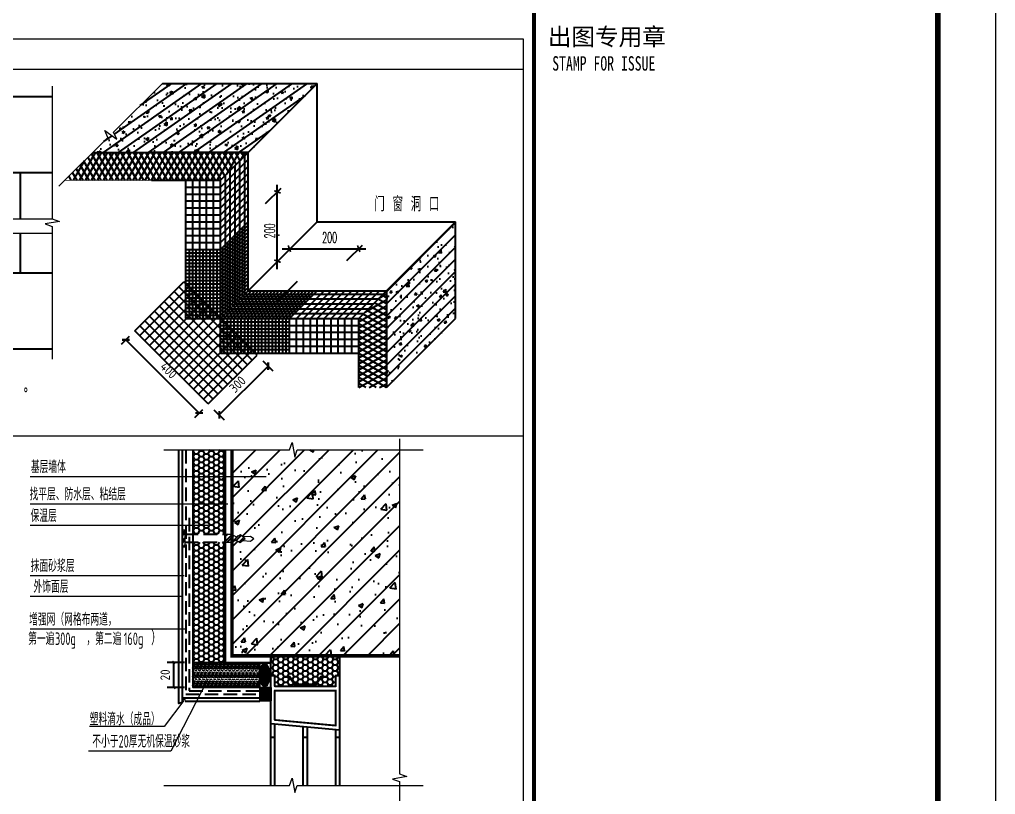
# Model space of a CAD drawing. Extents: x 1188826 to 1909461, y 608442 to 1651179.
# Drawn here: x 1711154 to 1728057, y 1285272 to 1298702 of the extents above; entities that cross this region are included whole.
import ezdxf

# ---------------------------------------------------------------- set-up
doc = ezdxf.new("R2010")
doc.units = 0
doc.header["$LTSCALE"] = 1000
doc.header["$MEASUREMENT"] = 0
doc.linetypes.add('DASH', pattern=[0.35, 0.25, -0.1])
for name, color, linetype in [('Defpoint', 7, 'Continuous'), ('DIM_LEAD', 3, 'Continuous'), ('PUB_DIM', 3, 'Continuous'), ('PUB_TEXT', 4, 'Continuous'), ('图框', 140, 'Continuous'), ('图签文字', 147, 'Continuous')]:
    doc.layers.add(name, color=color, linetype=linetype)
doc.layers.add('WALL', color=9, linetype='Continuous', lineweight=40)
doc.layers.add('框面积', color=6, linetype='Continuous', lineweight=18)
doc.styles.add('DIM_FONT', font='SIMPLEX.shx', dxfattribs={"width": 0.56})
doc.styles.get("Standard").update_dxf_attribs({"font": 'gbenor.shx', "bigfont": 'gbcbig.shx'})
doc.styles.add('STANDARD_T3', font='gbenor.shx', dxfattribs={"bigfont": 'gbcbig.shx'})
doc.styles.add('建筑图签-1', font='simhei.ttf', dxfattribs={"width": 0.7})
doc.dimstyles.new('STANDARD&&50', dxfattribs={"dimtxt": 175, "dimasz": 50, "dimexe": 125, "dimexo": 150, "dimgap": 75, "dimtad": 1, "dimdec": 0, "dimzin": 0, "dimdsep": 46, "dimtxsty": 'STANDARD_T3', "dimblk": 'ARCHTICK', "dimcen": 0.09, "dimadec": 0, "dimazin": 0, "dimtfac": 1, "dimtdec": 0, "dimtix": 1, "dimtmove": 2, "dimatfit": 3, "dimfxl": 0, "dimtolj": 1, "dimtzin": 0, "dimarcsym": 0})
pattern_1 = [(45, (-93022.52, 27731.83), (-67.88225, 67.88225), []), (45, (-92977.26, 27731.83), (-67.88225, 67.88225), [])]

# ---------------------------------------------------------------- blocks, each defined once
blk = doc.blocks.new('21415451')
at = {"layer": '图框', "const_width": 70}
blk.add_lwpolyline([(0, 0), (0, 57400)], dxfattribs=at)
at = {"layer": '图框', "style": '建筑图签-1', "width": 0.7}
blk.add_text('STAMP FOR ISSUE', height=250, dxfattribs=at).set_placement((313, 30081))
at = {"layer": '图签文字', "color": 7, "style": '建筑图签-1'}
blk.add_text('出图专用章', height=300, dxfattribs=at).set_placement((236, 30518))
blk = doc.blocks.new('_ArchTick')
at = {"color": 0, "linetype": 'ByBlock', "const_width": 0.4}
blk.add_lwpolyline([(-0.5, -0.5), (0.5, 0.5)], dxfattribs=at)
blk = doc.blocks.new('*D98')
at = {"layer": 'Defpoints', "color": 0, "transparency": 16777216}
for p in [(1151246, 1327918), (1151593, 1327918), (1151593, 1327451)]:
    blk.add_point(p, dxfattribs=at)
at = {"layer": 'PUB_DIM', "color": 0, "lineweight": -2, "transparency": 16777216}
for p, q in [((1151443, 1327918), (1151121, 1327918)), ((1151246, 1327451), (1151246, 1327918)), ((1151443, 1327451), (1151121, 1327451))]:
    blk.add_line(p, q, dxfattribs=at)
at = {"layer": 'PUB_DIM', "color": 0, "lineweight": -2, "transparency": 16777216, "xscale": 50, "yscale": 50, "zscale": 50}
for p, rotation in [((1151246, 1327918), 90), ((1151246, 1327451), 270)]:
    blk.add_blockref('_ArchTick', p, dxfattribs=dict(at, rotation=rotation))
at = {"layer": 'PUB_DIM', "color": 0, "transparency": 16777216, "insert": (1151084, 1327685), "char_height": 175, "attachment_point": 5, "rotation": 90, "style": 'STANDARD_T3'}
blk.add_mtext('\\A1;20', dxfattribs=at)
blk = doc.blocks.new('*D95')
at = {"layer": 'Defpoints', "color": 0, "transparency": 16777216}
for p in [(1150524, 1334061), (1151882, 1332704), (1151714, 1332535)]:
    blk.add_point(p, dxfattribs=at)
at = {"layer": 'PUB_DIM', "color": 0, "lineweight": -2, "transparency": 16777216}
for p, q in [((1150418, 1333955), (1150268, 1333805)), ((1150356, 1333893), (1151714, 1332535)), ((1151776, 1332598), (1151625, 1332447))]:
    blk.add_line(p, q, dxfattribs=at)
at = {"layer": 'PUB_DIM', "color": 0, "lineweight": -2, "transparency": 16777216, "xscale": 100, "yscale": 100, "zscale": 100}
for p, rotation in [((1150356, 1333893), 135.000000000005), ((1151714, 1332535), 315.0000000000049)]:
    blk.add_blockref('_ArchTick', p, dxfattribs=dict(at, rotation=rotation))
at = {"layer": 'PUB_DIM', "color": 0, "transparency": 16777216, "insert": (1151150, 1333329), "char_height": 175, "attachment_point": 5, "rotation": 315, "style": 'STANDARD_T3'}
blk.add_mtext('\\A1;400', dxfattribs=at)
blk = doc.blocks.new('*D96')
at = {"layer": 'Defpoints', "color": 0, "transparency": 16777216}
for p in [(1152787, 1333609), (1152991, 1333405), (1151882, 1332704)]:
    blk.add_point(p, dxfattribs=at)
at = {"layer": 'PUB_DIM', "color": 0, "lineweight": -2, "transparency": 16777216}
for p, q in [((1152086, 1332500), (1152991, 1333405)), ((1152893, 1333503), (1153079, 1333317)), ((1151988, 1332598), (1152174, 1332412))]:
    blk.add_line(p, q, dxfattribs=at)
at = {"layer": 'PUB_DIM', "color": 0, "lineweight": -2, "transparency": 16777216, "xscale": 100, "yscale": 100, "zscale": 100}
for p, rotation in [((1152991, 1333405), 45.00000000002211), ((1152086, 1332500), 225.0000000000221)]:
    blk.add_blockref('_ArchTick', p, dxfattribs=dict(at, rotation=rotation))
at = {"layer": 'PUB_DIM', "color": 0, "transparency": 16777216, "insert": (1152423, 1333067), "char_height": 175, "attachment_point": 5, "rotation": 45, "style": 'STANDARD_T3'}
blk.add_mtext('\\A1;300', dxfattribs=at)
blk = doc.blocks.new('21412412431')
h = blk.add_hatch()
h.set_pattern_fill('钢筋混凝土', color=256, scale=64, angle=350, style=0)
h.set_pattern_definition([(35, (-592757.76, -315045.97), (-91.77223, 131.064327), []), (40, (-592757.76, -315045.97), (445.09862, -119.26382), [48, -528]), (345, (-592757.76, -315045.97), (-3.85702, 489.50948), [38.4, -422.4]), (90.4514, (-592720.67, -315055.9), (441.24188, 370.24532), [40.79372, -448.73095]), (36.1842, (-592735.54, -314919.9), (654.2625, -222.9305), [72, -792]), (86.6356, (-592681, -314938.5), (697.3548, 510.09047), [61.1906, -673.0963]), (341.1842, (-592735.54, -314919.9), (697.3544, 510.091), [57.6, -633.6]), (11, (-592678.06, -314962.55), (331.47178, -320.09858), [48, -528]), (316, (-592678.06, -314962.55), (233.94548, 430.00456), [38.4, -422.4]), (61.4514, (-592650.44, -314989.2), (565.41734, 109.90554), [40.79372, -448.73095]), (27.5, (-592757.76, -315045.97), (44.66018, 208.463943), [0, -417.28, 0, -428.8, 0, -424]), (357.5, (-592757.76, -315045.97), (209.63955, 219.352426), [0, -244.48, 0, -407.68, 0, -161.6]), (317.5, (-592898.31, -315021.19), (333.94935, -73.542084), [0, -160, 0, -499.2, 0, -662.4]), (307.5, (-592961.34, -315010.08), (378.69396, -1.71843), [0, -208, 0, -331.52, 0, -470.4])])
h.paths.add_polyline_path([(26736.5, 19590.1), (25828.6, 18689.9), (25889.4, 18560.9), (25666.5, 18718.4), (25726.4, 18588.5), (25447.1, 18311.6), (28322.8, 18311.6), (29601.4, 19590.1)])
h = blk.add_hatch()
h.set_pattern_fill('钢筋混凝土', color=256, scale=64, style=0)
h.set_pattern_definition([(45, (-592757.76, -315045.97), (-113.137085, 113.137085), []), (50, (-592757.76, -315045.97), (459.04652, -40.16137), [48, -528]), (355, (-592757.76, -315045.97), (-88.80085, 481.40297), [38.4, -422.4]), (100.4514, (-592719.5, -315049.3), (370.246, 441.2413), [40.79372, -448.73095]), (46.1842, (-592757.76, -314918), (683.03427, -105.93217), [72, -792]), (96.6356, (-592700.84, -314926.8), (598.18413, 623.43544), [61.1906, -673.0963]), (351.1842, (-592757.76, -314918), (598.18364, 623.4359), [57.6, -633.6]), (21, (-592693.76, -314949.97), (382.02051, -257.6761), [48, -528]), (326, (-592693.76, -314949.97), (155.7218, 464.09603), [38.4, -422.4]), (71.4514, (-592661.93, -314971.45), (537.74248, 206.41952), [40.79372, -448.73095]), (37.5, (-592757.76, -315045.97), (7.782307, 213.052066), [0, -417.28, 0, -428.8, 0, -424]), (7.5, (-592757.76, -315045.97), (168.364504, 252.423496), [0, -244.48, 0, -407.68, 0, -161.6]), (327.5, (-592900.48, -315045.97), (341.64636, -14.435118), [0, -160, 0, -499.2, 0, -662.4]), (317.5, (-592964.48, -315045.97), (373.23915, 64.06719), [0, -208, 0, -331.52, 0, -470.4])])
h.paths.add_polyline_path([(32161.4, 15238.1), (32161.4, 17030.1), (30881.4, 15750.1), (30881.4, 13958.1)])
h = blk.add_hatch()
h.set_pattern_fill('钢筋混凝土', color=256, scale=128, style=0)
h.set_pattern_definition([(45, (-30714.38, -11916.04), (-226.2742, 226.2742), []), (50, (-30714.4, -11916), (918.093, -80.323), [96, -1056]), (355, (-30714.4, -11916), (-177.602, 962.806), [76.8, -844.8]), (100.4514, (-30637.9, -11922.7), (740.492, 882.483), [81.587, -897.462]), (46.1842, (-30714.4, -11660), (1366.069, -211.864), [144, -1584]), (96.6356, (-30600.5, -11677.7), (1196.368, 1246.87), [122.38, -1346.193]), (351.1842, (-30714.4, -11660), (1196.367, 1246.872), [115.2, -1267.2]), (21, (-30586.4, -11724), (764.041, -515.352), [96, -1056]), (326, (-30586.4, -11724), (311.444, 928.192), [76.8, -844.8]), (71.4514, (-30522.7, -11767), (1075.485, 412.839), [81.587, -897.462]), (37.5, (-30714.38, -11916.04), (15.5646, 426.1041), [0, -834.56, 0, -857.6, 0, -848]), (7.5, (-30714.38, -11916.04), (336.729, 504.847), [0, -488.96, 0, -815.36, 0, -323.2]), (327.5, (-30999.8, -11916.04), (683.2927, -28.8702), [0, -320, 0, -998.4, 0, -1324.8]), (317.5, (-31127.8, -11916.04), (746.4783, 128.1344), [0, -416, 0, -663.04, 0, -940.8])])
h.paths.add_polyline_path([(31125.9, 835), (31125.9, 3853.3), (28022.4, 3853.3), (28022.4, 1742.4), (28100.1, 1709.1), (28174.8, 1752.7), (28222, 1716.6), (28367.8, 1727.8), (28429.6, 1681.2), (28367.8, 1634.6), (28225.9, 1644.9), (28180.3, 1605.8), (28103.8, 1646.1), (28022.4, 1607.1), (28022.4, 835), (29054.8, 835), (29103.7, 969.4), (29151.1, 700.6), (29198.8, 835)])
h.paths.add_polyline_path([(31125.9, 12804.5), (29230.7, 12804.5), (29183, 12670.1), (29135.6, 12938.9), (29086.7, 12804.5), (28022.4, 12804.5), (28022.4, 11235.5), (28103.8, 11196.5), (28180.3, 11236.8), (28225.9, 11197.7), (28367.8, 11208), (28429.6, 11161.4), (28367.8, 11114.8), (28222, 11125.9), (28174.8, 11089.9), (28100.1, 11133.4), (28022.4, 11100.2), (28022.4, 8989.2), (31125.9, 8989.2)])
h = blk.add_hatch()
h.set_pattern_fill('HONEY', color=256, scale=38.4, style=0)
h.set_pattern_definition([(0, (-30714.377, -11916.037), (91.44, 52.792896), [60.96, -121.92]), (120, (-30714.377, -11916.037), (-91.43999, 52.792915), [60.96, -121.92]), (60, (-30714.377, -11916.037), (1e-05, 105.58581), [-121.92, 60.96])])
h.paths.add_polyline_path([(28535, 8861.2), (28535, 8406.3), (28535, 8406.3), (28535.2, 8560.4), (28535.1, 8861.2)])
h.paths.add_polyline_path([(27894.4, 11096.2), (27294.6, 11096.2), (27294.6, 8861.2), (27894.4, 8861.2)])
h.paths.add_polyline_path([(27294.6, 11243.4), (27894.4, 11243.4), (27894.4, 12804.5), (27294.6, 12804.5)])
h = blk.add_hatch()
h.set_pattern_fill('ANSI32', color=256, scale=256, style=0)
h.set_pattern_definition(pattern_1)
h.paths.add_polyline_path([(27147.2, 11000.6), (27147.2, 11319.5), (27110.9, 11319.5), (27110.9, 11000.6)])
h = blk.add_hatch()
h.set_pattern_fill('ANSI32', color=256, scale=256, style=0)
h.set_pattern_definition(pattern_1)
h.paths.add_polyline_path([(28100.1, 11133.4), (28174.8, 11089.9), (28268.3, 11161.4), (28180.3, 11236.8), (28103.8, 11196.5), (28005.9, 11243.4), (27904.8, 11243.4), (27904.8, 11096.2), (28012.9, 11096.2)])
h = blk.add_hatch()
h.set_pattern_fill('隔热材料03', color=256, scale=320)
h.set_pattern_definition([(66.422, (-98596.96, -1092.846), (0.22253, 160.51103), [27.52, -14.5744, 72.64, -14.5744, 27.52, -17.472]), (113.58, (-98638.87, -1092.846), (-69.83137, 0.001547), [27.52, -14.5744, 72.7136, -14.5744, 27.52, -17.472]), (0, (-98638.87, -1092.85), (0, 160), [41.8976, -27.9312]), (0, (-98603.95, -948.85), (0, 160), [41.8976, -27.9312]), (90, (-98649.92, -1067.524), (-69.8304, 4e-15), [13.3568, -146.6432]), (90, (-98615.004, -987.524), (-69.8304, 4e-15), [13.3568, -146.6432]), (90, (-98585.92, -1067.524), (-69.8304, 4e-15), [13.3568, -146.6432]), (90, (-98551.004, -987.524), (-69.8304, 4e-15), [13.3568, -146.6432])])
h.paths.add_polyline_path([(27894.4, 8861.2), (27294.6, 8861.2), (27294.6, 8406.3), (28535, 8406.3), (28535, 8861.2)])
h = blk.add_hatch()
h.set_pattern_fill('HONEY', color=256, scale=38.4, style=0)
h.set_pattern_definition([(0, (-98649.92, -1100.846), (91.44, 52.792896), [60.96, -121.92]), (120, (-98649.92, -1100.846), (-91.43999, 52.792915), [60.96, -121.92]), (60, (-98649.92, -1100.846), (1e-05, 105.58581), [-121.92, 60.96])])
h.paths.add_polyline_path([(28739.6, 8989.2), (28739.6, 8861.2), (28739.5, 8623.6), (28816.4, 8623.6), (28816.4, 8425.1), (29942.8, 8425.1), (29942.8, 8623.6), (30019.6, 8623.6), (30019.6, 8989.2)])
h = blk.add_hatch()
h.set_pattern_fill('ANSI31', color=256, scale=10.24, angle=90, style=0)
h.set_pattern_definition([(135, (-98646.456, 1840.337), (-11.4947278, -11.4947278), [])])
edge = h.paths.add_edge_path()
edge.add_ellipse((28629, 8632.8), major_axis=(0, -210.1), ratio=0.4375354, start_angle=0, end_angle=360, ccw=False)
h = blk.add_hatch()
h.set_pattern_fill('ANSI31', color=256, scale=10.24, angle=405, style=0)
h.set_pattern_definition([(90, (-98650.063, 1840.337), (-16.256, 6e-15), [])])
h.paths.add_polyline_path([(28739.4, 8153.6), (28534.7, 8150.3), (28534.6, 8150.3), (28533.4, 8403.7), (28735.8, 8403.7)])
for p, q in [((26736.5, 19590.1), (29601.4, 19590.1)), ((27809.4, 17798.1), (29601.4, 19590.1)), ((29601.4, 17030.1), (29601.4, 19590.1)), ((18299.9, 19349.5), (24695.2, 19349.5)), ((25199.1, 17800.7), (25493.3, 18310.1)), ((25308.5, 17798.1), (25604.1, 18310.1)), ((25419.4, 17798.1), (25715, 18310.1)), ((25422.1, 18286.8), (25704.2, 17798.1)), ((25447.1, 18311.6), (28321.4, 18311.6)), ((25519.5, 18310.1), (25815.1, 17798.1)), ((25530.2, 17798.1), (25825.8, 18310.1)), ((25630.3, 18310.1), (25925.9, 17798.1)), ((25641.1, 17798.1), (25936.7, 18310.1)), ((25741.2, 18310.1), (26036.8, 17798.1)), ((25751.9, 17798.1), (26047.5, 18310.1)), ((25852, 18310.1), (26147.6, 17798.1)), ((25864.3, 17800.7), (26158.4, 18310.1)), ((25962.9, 18310.1), (26258.5, 17798.1)), ((25973.6, 17798.1), (26269.2, 18310.1)), ((26084.5, 17798.1), (26380.1, 18310.1)), ((26086, 18310.1), (26381.6, 17798.1)), ((26195.3, 17798.1), (26490.9, 18310.1)), ((26196.8, 18310.1), (26492.4, 17798.1)), ((26306.2, 17798.1), (26601.8, 18310.1)), ((26307.7, 18310.1), (26603.3, 17798.1)), ((26417, 17798.1), (26712.6, 18310.1)), ((26418.5, 18310.1), (26714.1, 17798.1)), ((28321.4, 18310.1), (26529.4, 18310.1)), ((26529.4, 18310.1), (26825, 17798.1)), ((26529.4, 17800.7), (26823.5, 18310.1)), ((26638.7, 17798.1), (26934.3, 18310.1)), ((26640.2, 18310.1), (26935.8, 17798.1)), ((26749.6, 17798.1), (27045.2, 18310.1)), ((26751.1, 18310.1), (27046.7, 17798.1)), ((26860.4, 17798.1), (27156, 18310.1)), ((26861.9, 18310.1), (27157.5, 17798.1)), ((26971.3, 17798.1), (27266.9, 18310.1)), ((26972.8, 18310.1), (27268.4, 17798.1)), ((27082.1, 17798.1), (27377.7, 18310.1)), ((27083.6, 18310.1), (27379.2, 17798.1)), ((27193, 17798.1), (27488.6, 18310.1)), ((27194.5, 18310.1), (27490.1, 17798.1)), ((27303.8, 17798.1), (27599.4, 18310.1)), ((27305.3, 18310.1), (27600.9, 17798.1)), ((27414.7, 17798.1), (27710.3, 18310.1)), ((27416.2, 18310.1), (27711.8, 17798.1)), ((27525.5, 17798.1), (27821.2, 18310.1)), ((27527, 18310.1), (27817.8, 17806.5)), ((27636.4, 17798.1), (27932, 18310.1)), ((27637.9, 18310.1), (27888.1, 17876.8)), ((27747.2, 17798.1), (28042.9, 18310.1)), ((27748.7, 18310.1), (27958.3, 17947.1)), ((27809.4, 17798.1), (28321.4, 18310.1)), ((27859.6, 18310.1), (28028.6, 18017.3)), ((27924.7, 17913.4), (28153.7, 18310.1)), ((27970.4, 18310.1), (28098.9, 18087.6)), ((28081.3, 18310.1), (28169.2, 18157.9)), ((28081.3, 18310.1), (28169.2, 18157.9)), ((28187, 18175.7), (28264.6, 18310.1)), ((28192.1, 18310.1), (28239.4, 18228.2)), ((28260.6, 15689.3), (28260.6, 18249.3)), ((28321.4, 15750.1), (28321.4, 18310.1)), ((25086.8, 17798.1), (25297.8, 18163.5)), ((25210.6, 18077.1), (25371.7, 17798.1)), ((25281.1, 18147), (25482.5, 17798.1)), ((25351.6, 18216.9), (25593.4, 17798.1)), ((27809.4, 17670.1), (28321.4, 18182.1)), ((28080.1, 15508.8), (28080.1, 18068.8)), ((28170.3, 15599.1), (28170.3, 18159.1)), ((23336.9, 17941.5), (24695.2, 17941.5)), ((24104.9, 17085.5), (24104.9, 17941.5)), ((25069.6, 17937.3), (25150, 17798.1)), ((25140.1, 18007.2), (25260.8, 17798.1)), ((27809.4, 17542.1), (28321.4, 18054.1)), ((27809.4, 17414.1), (28321.4, 17926.1)), ((27899.6, 15328.3), (27899.6, 17888.3)), ((27989.8, 15418.6), (27989.8, 17978.6)), ((24999.1, 17867.4), (25039.1, 17798.1)), ((26529.4, 17798.1), (27809.4, 17798.1)), ((27169.4, 15238.1), (27169.4, 17798.1)), ((27297.4, 15238.1), (27297.4, 17798.1)), ((27425.4, 15238.1), (27425.4, 17798.1)), ((27553.4, 15238.1), (27553.4, 17798.1)), ((27681.4, 15238.1), (27681.4, 17798.1)), ((27809.4, 14598.1), (27809.4, 17798.1)), ((27809.4, 17286.1), (28321.4, 17798.1)), ((28860.5, 16165.1), (28860.5, 17716.6)), ((27169.4, 17670.1), (27809.4, 17670.1)), ((27169.4, 17542.1), (27809.4, 17542.1)), ((27809.4, 17158.1), (28321.4, 17670.1)), ((27809.4, 17030.1), (28321.4, 17542.1)), ((28644.7, 17365.1), (28931.6, 17652)), ((27169.4, 17414.1), (27809.4, 17414.1)), ((27809.4, 16902.1), (28321.4, 17414.1)), ((27169.4, 17286.1), (27809.4, 17286.1)), ((27809.4, 16774.1), (28321.4, 17286.1)), ((27169.4, 17158.1), (27809.4, 17158.1)), ((27169.4, 17030.1), (27809.4, 17030.1)), ((27809.4, 16646.1), (28321.4, 17158.1)), ((27809.4, 15238.1), (29601.4, 17030.1)), ((27809.4, 16518.1), (28321.4, 17030.1)), ((29601.4, 17030.1), (32161.4, 17030.1)), ((30369.4, 15238.1), (32161.4, 17030.1)), ((32161.4, 15238.1), (32161.4, 17030.1)), ((24104.9, 16085.5), (24104.9, 16815.8)), ((27169.4, 16902.1), (27809.4, 16902.1)), ((27809.4, 16454.1), (28321.4, 16966.1)), ((27809.4, 16390.1), (28321.4, 16902.1)), ((27809.4, 16326.1), (28321.4, 16838.1)), ((28125.2, 15553.9), (28125.2, 16833.9)), ((28215.4, 15644.2), (28215.4, 16924.2)), ((27169.4, 16774.1), (27809.4, 16774.1)), ((27169.4, 16646.1), (27809.4, 16646.1)), ((27809.4, 16262.1), (28321.4, 16774.1)), ((27809.4, 16198.1), (28321.4, 16710.1)), ((27809.4, 16134.1), (28321.4, 16646.1)), ((27944.7, 15373.5), (27944.7, 16653.5)), ((28035, 15463.7), (28035, 16743.7)), ((27169.4, 16518.1), (27809.4, 16518.1)), ((27169.4, 16454.1), (27809.4, 16454.1)), ((27233.4, 15238.1), (27233.4, 16518.1)), ((27361.4, 15238.1), (27361.4, 16518.1)), ((27489.4, 15238.1), (27489.4, 16518.1)), ((27617.4, 15238.1), (27617.4, 16518.1)), ((27745.4, 15238.1), (27745.4, 16518.1)), ((27809.4, 16070.1), (28321.4, 16582.1)), ((27809.4, 16006.1), (28321.4, 16518.1)), ((27809.4, 15942.1), (28321.4, 16454.1)), ((27854.5, 15283.2), (27854.5, 16563.2)), ((28860.5, 16152.9), (28860.5, 16618)), ((28950.7, 16526.8), (30502.2, 16526.8)), ((30150.7, 16311), (30437.6, 16597.9)), ((27169.4, 16390.1), (27809.4, 16390.1)), ((27169.4, 16326.1), (27809.4, 16326.1)), ((27169.4, 16262.1), (27809.4, 16262.1)), ((27809.4, 15878.1), (28321.4, 16390.1)), ((27809.4, 15814.1), (28321.4, 16326.1)), ((27809.4, 15750.1), (28321.4, 16262.1)), ((23336.9, 16085.5), (24695.2, 16085.5)), ((27169.4, 16198.1), (27809.4, 16198.1)), ((27169.4, 16134.1), (27809.4, 16134.1)), ((27809.4, 15686.1), (28321.4, 16198.1)), ((27809.4, 15622.1), (28321.4, 16134.1)), ((26225.4, 15011.8), (27130.5, 15916.9)), ((28488.2, 14559.3), (27130.5, 15916.9)), ((27169.4, 16070.1), (27809.4, 16070.1)), ((27169.4, 16006.1), (27809.4, 16006.1)), ((27169.4, 15942.1), (27809.4, 15942.1)), ((27809.4, 15558.1), (28321.4, 16070.1)), ((27809.4, 15494.1), (28321.4, 16006.1)), ((27809.4, 15430.1), (28321.4, 15942.1)), ((28863.3, 15553.9), (29235.6, 15926.2)), ((26316, 14921.3), (27221.1, 15826.4)), ((26406.5, 14830.8), (27311.6, 15735.9)), ((28307.2, 14378.3), (26949.5, 15735.9)), ((28397.7, 14468.8), (27040, 15826.4)), ((27169.4, 15878.1), (27809.4, 15878.1)), ((27169.4, 15814.1), (27809.4, 15814.1)), ((27169.4, 15750.1), (27809.4, 15750.1)), ((27809.4, 15366.1), (28321.4, 15878.1)), ((27809.4, 15302.1), (28321.4, 15814.1)), ((27873.4, 15238.1), (28385.4, 15750.1)), ((27937.4, 15238.1), (28449.4, 15750.1)), ((28001.4, 15238.1), (28513.4, 15750.1)), ((28065.4, 15238.1), (28577.4, 15750.1)), ((28129.4, 15238.1), (28641.4, 15750.1)), ((28193.4, 15238.1), (28705.4, 15750.1)), ((28257.4, 15238.1), (28769.4, 15750.1)), ((28321.4, 15750.1), (30881.4, 15750.1)), ((28321.4, 15238.1), (28833.4, 15750.1)), ((28385.4, 15238.1), (28897.4, 15750.1)), ((28449.4, 15238.1), (28961.4, 15750.1)), ((28513.4, 15238.1), (29025.4, 15750.1)), ((28577.4, 15238.1), (29089.4, 15750.1)), ((28641.4, 15238.1), (29153.4, 15750.1)), ((28705.4, 15238.1), (29217.4, 15750.1)), ((28769.4, 15238.1), (29281.4, 15750.1)), ((28833.4, 15238.1), (29345.4, 15750.1)), ((28897.4, 15238.1), (29409.4, 15750.1)), ((28961.4, 15238.1), (29473.4, 15750.1)), ((29025.4, 15238.1), (29537.4, 15750.1)), ((29089.4, 15238.1), (29601.4, 15750.1)), ((29217.4, 15238.1), (29729.4, 15750.1)), ((29345.4, 15238.1), (29857.4, 15750.1)), ((29473.4, 15238.1), (29985.4, 15750.1)), ((29601.4, 15238.1), (30113.4, 15750.1)), ((29729.4, 15238.1), (30241.4, 15750.1)), ((29857.4, 15238.1), (30369.4, 15750.1)), ((29985.4, 15238.1), (30497.4, 15750.1)), ((30113.4, 15238.1), (30625.4, 15750.1)), ((30241.4, 15238.1), (30753.4, 15750.1)), ((30369.4, 15238.1), (30881.4, 15750.1)), ((30881.4, 15731.7), (30869.7, 15738.4)), ((30881.4, 15750.1), (30881.4, 13958.1)), ((26497, 14740.3), (27402.1, 15645.4)), ((26587.5, 14649.8), (27492.6, 15554.9)), ((28126.1, 14197.2), (26768.5, 15554.9)), ((28216.7, 14287.7), (26859, 15645.4)), ((27169.4, 15686.1), (27809.4, 15686.1)), ((27169.4, 15622.1), (27809.4, 15622.1)), ((27169.4, 15558.1), (27809.4, 15558.1)), ((28125.2, 15553.9), (29405.2, 15553.9)), ((28170.3, 15599.1), (30730.3, 15599.1)), ((28215.4, 15644.2), (29495.4, 15644.2)), ((28260.6, 15689.3), (30820.6, 15689.3)), ((30484.7, 15353.4), (30881.4, 15582.4)), ((30881.4, 15510), (30729.2, 15597.9)), ((30881.4, 15510), (30729.2, 15597.9)), ((30747, 15615.7), (30881.4, 15693.3)), ((30881.4, 15620.9), (30799.4, 15668.2)), ((27945.1, 14016.2), (26587.5, 15373.9)), ((28035.6, 14106.7), (26678, 15464.4)), ((26678, 14559.3), (27583.1, 15464.4)), ((26768.5, 14468.8), (27673.6, 15373.9)), ((27169.4, 15494.1), (27809.4, 15494.1)), ((27169.4, 15430.1), (27809.4, 15430.1)), ((27169.4, 15366.1), (27809.4, 15366.1)), ((27944.7, 15373.5), (29224.7, 15373.5)), ((27989.8, 15418.6), (30549.8, 15418.6)), ((28035, 15463.7), (29315, 15463.7)), ((28080.1, 15508.8), (30640.1, 15508.8)), ((30369.4, 15176), (30881.4, 15471.6)), ((30369.4, 15065.1), (30881.4, 15360.7)), ((30881.4, 15177.5), (30518.3, 15387.1)), ((30881.4, 15288.3), (30588.6, 15457.3)), ((30881.4, 15399.2), (30658.9, 15527.6)), ((27764.1, 13835.2), (26406.5, 15192.8)), ((27854.6, 13925.7), (26497, 15283.4)), ((26859, 14378.3), (27764.1, 15283.4)), ((26949.5, 14287.7), (27854.6, 15192.8)), ((27169.4, 15302.1), (27809.4, 15302.1)), ((27169.4, 15238.1), (30369.4, 15238.1)), ((27854.5, 15283.2), (29134.5, 15283.2)), ((27873.4, 14598.1), (27873.4, 15238.1)), ((27899.6, 15328.3), (30459.6, 15328.3)), ((27937.4, 14598.1), (27937.4, 15238.1)), ((28001.4, 14598.1), (28001.4, 15238.1)), ((28065.4, 14598.1), (28065.4, 15238.1)), ((28129.4, 14598.1), (28129.4, 15238.1)), ((28193.4, 14598.1), (28193.4, 15238.1)), ((28257.4, 14598.1), (28257.4, 15238.1)), ((28321.4, 14598.1), (28321.4, 15238.1)), ((28385.4, 14598.1), (28385.4, 15238.1)), ((28449.4, 14598.1), (28449.4, 15238.1)), ((28513.4, 14598.1), (28513.4, 15238.1)), ((28577.4, 14598.1), (28577.4, 15238.1)), ((28641.4, 14598.1), (28641.4, 15238.1)), ((28705.4, 14598.1), (28705.4, 15238.1)), ((28769.4, 14598.1), (28769.4, 15238.1)), ((28833.4, 14598.1), (28833.4, 15238.1)), ((28897.4, 14598.1), (28897.4, 15238.1)), ((28961.4, 14598.1), (28961.4, 15238.1)), ((29025.4, 14598.1), (29025.4, 15238.1)), ((29025.4, 14598.1), (29025.4, 15238.1)), ((29089.4, 14598.1), (29089.4, 15238.1)), ((29089.4, 14598.1), (29089.4, 15238.1)), ((29217.4, 14598.1), (29217.4, 15238.1)), ((29345.4, 14598.1), (29345.4, 15238.1)), ((29473.4, 14598.1), (29473.4, 15238.1)), ((29601.4, 14598.1), (29601.4, 15238.1)), ((29729.4, 14598.1), (29729.4, 15238.1)), ((29857.4, 14598.1), (29857.4, 15238.1)), ((29985.4, 14598.1), (29985.4, 15238.1)), ((30113.4, 14598.1), (30113.4, 15238.1)), ((30241.4, 14598.1), (30241.4, 15238.1)), ((30369.4, 14954.3), (30881.4, 15249.9)), ((30369.4, 13958.1), (30369.4, 15238.1)), ((30881.4, 14955.8), (30377.8, 15246.5)), ((30881.4, 15066.6), (30448.1, 15316.8)), ((30881.4, 13958.1), (32161.4, 15238.1)), ((27583.1, 13654.2), (26225.4, 15011.8)), ((27673.6, 13744.7), (26316, 15102.3)), ((27040, 14197.2), (27945.1, 15102.3)), ((27130.5, 14106.7), (28035.6, 15011.8)), ((27809.4, 15174.1), (29089.4, 15174.1)), ((27809.4, 15110.1), (30369.4, 15110.1)), ((27809.4, 15046.1), (29089.4, 15046.1)), ((30881.4, 14844.9), (30369.4, 15140.5)), ((30369.4, 14843.4), (30881.4, 15139)), ((30881.4, 14734.1), (30369.4, 15029.7)), ((30369.4, 14732.6), (30881.4, 15028.2)), ((27221.1, 14016.2), (28126.1, 14921.3)), ((27311.6, 13925.7), (28216.7, 14830.8)), ((27809.4, 14982.1), (30369.4, 14982.1)), ((27809.4, 14918.1), (29089.4, 14918.1)), ((27809.4, 14854.1), (30369.4, 14854.1)), ((30881.4, 14623.2), (30369.4, 14918.8)), ((30369.4, 14621.7), (30881.4, 14917.3)), ((18299.9, 14677.5), (24695.2, 14677.5)), ((27402.1, 13835.2), (28307.2, 14740.3)), ((27492.6, 13744.7), (28397.7, 14649.8)), ((27492.6, 13744.7), (28397.7, 14649.8)), ((27809.4, 14790.1), (29089.4, 14790.1)), ((27809.4, 14726.1), (30369.4, 14726.1)), ((27809.4, 14662.1), (29089.4, 14662.1)), ((30881.4, 14512.4), (30369.4, 14808)), ((30369.4, 14510.9), (30881.4, 14806.5)), ((30881.4, 14401.5), (30369.4, 14697.1)), ((30369.4, 14400), (30881.4, 14695.6)), ((27583.1, 13654.2), (28488.2, 14559.3)), ((27809.4, 14598.1), (30369.4, 14598.1)), ((30881.4, 14290.7), (30369.4, 14586.3)), ((30369.4, 14289.2), (30881.4, 14584.8)), ((30881.4, 14179.8), (30369.4, 14475.4)), ((30369.4, 14178.3), (30881.4, 14473.9)), ((30881.4, 14068.9), (30369.4, 14364.6)), ((30369.4, 14067.5), (30881.4, 14363.1)), ((30881.4, 13958.1), (30369.4, 14253.7)), ((30689.4, 13958.1), (30369.4, 14142.9)), ((30371.9, 13958.1), (30881.4, 14252.2)), ((30563.9, 13958.1), (30881.4, 14141.4)), ((30497.4, 13958.1), (30369.4, 14032)), ((30755.9, 13958.1), (30881.4, 14030.5)), ((27894.4, 8861.2), (27294.6, 8861.2)), ((28535, 8406.3), (28535, 8861.2)), ((28739.4, 8403.7), (28739.6, 8989.2)), ((28739.6, 8623.6), (28816.4, 8623.6)), ((28739.6, 8425.1), (28739.6, 8623.6)), ((28816.4, 8425.1), (28816.4, 8623.6)), ((29942.8, 8623.6), (30019.6, 8623.6)), ((29942.8, 8425.1), (29942.8, 8623.6)), ((30019.6, 8425.1), (30019.6, 8623.6)), ((28739.6, 6589.4), (28739.6, 8425.1)), ((28816.4, 8425.1), (29942.8, 8425.1)), ((28816.4, 8348.3), (29942.8, 8348.3)), ((28816.4, 7804), (28816.4, 8348.3)), ((29942.8, 7700.4), (29942.8, 8348.3)), ((30019.6, 6589.4), (30019.6, 8425.1)), ((28816.4, 7804), (29942.8, 7700.4)), ((28739.6, 7734), (30019.6, 7616.2)), ((28816.4, 6589.4), (28816.4, 7726.9)), ((29341.2, 6589.4), (29341.2, 7678.6)), ((29418, 6589.4), (29418, 7671.6)), ((29942.8, 6589.4), (29942.8, 7623.3)), ((28739.6, 7483), (28816.4, 7483)), ((29341.2, 7483), (29418, 7483)), ((29942.8, 7483), (30019.6, 7483))]:
    blk.add_line(p, q)
at = {"linetype": 'DASH'}
for p, q in [((27147.2, 11243.4), (27904.5, 11243.4)), ((27147.2, 11096.2), (27904.5, 11096.2))]:
    blk.add_line(p, q, dxfattribs=at)
for points, const_width in [([(25445.6, 18310.1), (28321.4, 18310.1), (27809.4, 17798.1), (24929.3, 17798.1)], 12.8), ([(28924, 17560.3), (28805.5, 17605.1)], 32), ([(29062.4, 16590.2), (29107.3, 16471.7)], 32), ([(30345.9, 16590.2), (30390.8, 16471.7)], 32), ([(28924, 16276.8), (28805.5, 16321.7)], 32), ([(30369.4, 13958.1), (30369.4, 15238.1), (30881.4, 15750.1), (30881.4, 13958.1)], 12.8), ([(28022.4, 12804.5), (28022.4, 8989.2), (31125.9, 8989.2)], 64), ([(28991.2, 8600.7), (29087.7, 8600.7), (29187.6, 8457.1), (29379.6, 8457.1), (29571.6, 8457.1)], 44.8), ([(29767.9, 8600.7), (29671.5, 8600.7), (29571.6, 8457.1), (29379.6, 8457.1), (29187.6, 8457.1)], 44.8), ([(28816.4, 7726.9), (28816.4, 7483), (28739.6, 7483), (28739.6, 7734)], 28.8), ([(29418, 7671.6), (29418, 7483), (29341.2, 7483), (29341.2, 7678.6)], 28.8), ([(30019.6, 7616.2), (30019.6, 7483), (29942.8, 7483), (29942.8, 7623.3)], 28.8)]:
    blk.add_lwpolyline(points, dxfattribs=dict(const_width=const_width))
at = {"const_width": 32}
for points in [[(28199.4, 15926.2, 1), (28231.4, 15926.2, 1)], [(28847.3, 15553.9, 1), (28879.3, 15553.9, 1)]]:
    blk.add_lwpolyline(points, format="xyb", close=True, dxfattribs=at)
for points in [[(27102.6, 12804.5), (27102.6, 8123.8), (27038.6, 8108.7), (27038.6, 12804.5)], [(27294.6, 12804.5), (27294.6, 8406.3), (28535, 8406.3)], [(27894.4, 12804.5), (27894.4, 8861.2), (28739.6, 8861.2)], [(30019.6, 8623.6), (30019.6, 8989.2), (28739.6, 8989.2), (28739.6, 8861.2), (27894.4, 8861.2), (27894.4, 12804.5)], [(28533.4, 8403.7), (28739.4, 8403.7), (28739.4, 8153.6), (28534.7, 8150.3)], [(27102.6, 8214.3), (28534.9, 8214.3)], [(27158.1, 8150.3), (28534.9, 8150.3)]]:
    blk.add_lwpolyline(points)
at = {"linetype": 'DASH'}
for points in [[(27166.6, 12804.5), (27166.6, 8278.3), (28534.9, 8278.3)], [(27230.6, 11545), (27230.6, 8342.3), (28534.9, 8342.3)]]:
    blk.add_lwpolyline(points, dxfattribs=at)
at = {"const_width": 28.8}
for points in [[(30019.6, 8623.6), (30019.6, 7616.2), (28739.6, 7734), (28739.6, 8623.6), (28816.4, 8623.6), (28816.4, 8425.1), (29942.8, 8425.1), (29942.8, 8623.6)], [(29942.8, 8348.3), (28816.4, 8348.3), (28816.4, 7804), (29942.8, 7700.4)]]:
    blk.add_lwpolyline(points, close=True, dxfattribs=at)
at = {"extrusion": (0, 0, -1)}
blk.add_ellipse((28629, 8632.8), major_axis=(0, -210.1), ratio=0.4375354, dxfattribs=at)
at = {"layer": 'Defpoint', "color": 252}
for p, q in [((0, 20418.4), (33412.5, 20418.4)), ((33412.5, 20418.4), (33412.5, 0)), ((0, 19854.9), (33412.5, 19854.9)), ((-1.2, 13064.4), (33412.5, 13064.4))]:
    blk.add_line(p, q, dxfattribs=at)
at = {"layer": 'Defpoint', "color": 0, "linetype": 'ByBlock'}
blk.add_point((28888.4, 16779.9), dxfattribs=at)
at = {"layer": 'DIM_LEAD'}
for p, q in [((27082.8, 12305.4), (24285.3, 12305.4)), ((28654.9, 12305.4), (27082.8, 12305.4)), ((27082.8, 11801.5), (24285.3, 11801.5)), ((27947.7, 11801.5), (27082.8, 11801.5)), ((27082.8, 11402), (24285.3, 11402)), ((27576.7, 11402), (27082.8, 11402)), ((27082.8, 10474), (24285.3, 10474)), ((27135.2, 10474), (27082.8, 10474)), ((27082.8, 10088), (24285.3, 10088)), ((27166.6, 9481.9), (24285.3, 9481.9)), ((27576.7, 8559.3), (26887.6, 7222.7)), ((27132.2, 8162.1), (26764.9, 7678.7)), ((26764.9, 7678.7), (25384.9, 7678.7)), ((26887.6, 7222.7), (25367, 7222.7))]:
    blk.add_line(p, q, dxfattribs=at)
at = {"layer": 'PUB_DIM'}
for p, q in [((27147.2, 11319.5), (27110.9, 11319.5)), ((27147.2, 11319.5), (27147.2, 11000.6)), ((27896.2, 11243.4), (28005.9, 11243.4)), ((28005.9, 11243.4), (28103.8, 11196.5)), ((28103.8, 11196.5), (28180.3, 11236.8)), ((28180.3, 11236.8), (28268.3, 11161.4)), ((28225.9, 11197.7), (28367.8, 11208)), ((28367.8, 11208), (28429.6, 11161.4)), ((27904.5, 11096.2), (28012.9, 11096.2)), ((28012.9, 11096.2), (28100.1, 11133.4)), ((28012.9, 11096.2), (28100.1, 11133.4)), ((28100.1, 11133.4), (28174.8, 11089.9)), ((28100.1, 11133.4), (28174.8, 11089.9)), ((28174.8, 11089.9), (28268.3, 11161.4)), ((28174.8, 11089.9), (28268.3, 11161.4)), ((28222, 11125.9), (28367.8, 11114.8)), ((28367.8, 11114.8), (28429.6, 11161.4)), ((27147.2, 11000.6), (27110.9, 11000.6))]:
    blk.add_line(p, q, dxfattribs=at)
for points in [[(24695.2, 19541.5), (24695.2, 17085.5), (24829.6, 17036.5), (24560.8, 16989.2), (24695.2, 16941.5), (24695.2, 14485.5)], [(24818.5, 17688.3), (25726.4, 18588.5), (25666.5, 18718.4), (25889.4, 18560.9), (25828.6, 18689.9), (26736.5, 19590.1)], [(18299.9, 17085.5), (21536.9, 17085.5), (21585.9, 17219.9), (21633.3, 16951.1), (21680.9, 17085.5), (24695.2, 17085.5)], [(18299.9, 16815.8), (21536.9, 16815.8), (21585.9, 16950.2), (21633.3, 16681.4), (21680.9, 16815.8), (24695.2, 16815.8)], [(26757.9, 12804.5), (29086.7, 12804.5), (29135.6, 12938.9), (29183, 12670.1), (29230.7, 12804.5), (31559.5, 12804.5)], [(31125.9, 13006.6), (31125.9, 6803), (31260.3, 6754.1), (30991.5, 6706.7), (31125.9, 6659), (31125.9, 455.5)], [(26757.9, 6589.4), (29086.7, 6589.4), (29135.6, 6723.8), (29183, 6455), (29230.7, 6589.4), (31559.5, 6589.4)]]:
    blk.add_lwpolyline(points, dxfattribs=at)
at = {"layer": '框面积', "ltscale": 0.8}
blk.add_lwpolyline([(27102.6, 8150.3), (27102.7, 8180.7), (27158.4, 8180.5), (27158.1, 8149.8)], dxfattribs=at)
at = {"color": 7, "linetype": 'ByBlock', "insert": (28720.8, 16859.5), "char_height": 192, "attachment_point": 5, "rotation": 90, "style": 'DIM_FONT'}
blk.add_mtext('200', dxfattribs=at)
at = {"color": 7, "linetype": 'ByBlock', "insert": (29829.8, 16737.8), "char_height": 192, "attachment_point": 5, "style": 'DIM_FONT'}
blk.add_mtext('200', dxfattribs=at)
at = {"layer": 'PUB_TEXT'}
for s, height, p in [('门', 270.1, (30657.7, 17222.5)), ('窗', 270.1, (30994.3, 17222.5)), ('洞', 270.1, (31330.8, 17222.5)), ('口', 270.1, (31667.4, 17222.5)), ('）', 265.6, (26524.6, 9190.5))]:
    blk.add_text(s, height=height, dxfattribs=at).set_placement(p)
at = {"layer": 'PUB_TEXT', "width": 0.7}
for s, height, p in [('°', 231.5, (24165.3, 13731.2)), ('基层墙体', 231.49, (24298.9, 12372.6)), ('找平层、防水层、粘结层', 231.489, (24273.8, 11868.7)), ('保温层', 231.49, (24293.4, 11469.2)), ('抹面砂浆层', 231.49, (24297, 10541.2)), ('外饰面层', 231.49, (24347.3, 10155.2)), ('增强网（网格布两道，', 231.49, (24266.8, 9549.1)), ('第一遍', 231.49, (24249.1, 9190.5)), ('300g', 231.49, (24745.8, 9190.5)), ('，第二遍', 231.49, (25325.9, 9190.5)), ('160g', 231.49, (26017.1, 9190.5)), ('塑料滴水（成品）', 231.49, (25388.4, 7702.9)), ('不小于20厚无机保温砂浆', 231.489, (25436.5, 7289.9))]:
    blk.add_text(s, height=height, dxfattribs=at).set_placement(p)
at = {"layer": 'PUB_DIM'}
for p1, p2, distance, text, picture, middle in [((26225.4, 15011.8), (27583.1, 13654.2), -238, '400', '*D95', (26850.9, 14279.6)), ((27583.1, 13654.2), (28488.2, 14559.3), -288, '300', '*D96', (28124.4, 14018))]:
    dim = blk.add_aligned_dim(p1=p1, p2=p2, distance=distance, text=text, dimstyle='STANDARD&&50', override={"dimasz": 100}, dxfattribs=at)
    dim.commit()
    dim.dimension.update_dxf_attribs({"geometry": picture, "text_midpoint": middle, "insert": (-1124298.9, -1319049.4)})
dim = blk.add_aligned_dim(p1=(27294.6, 8401.5), p2=(27294.6, 8868.7), distance=347.4, text='20', dimstyle='STANDARD&&50', dxfattribs=at)
dim.commit()
dim.dimension.update_dxf_attribs({"geometry": '*D98', "text_midpoint": (26784.8, 8635.1), "insert": (-1124298.9, -1319049.4)})

msp = doc.modelspace()

# ---------------------------------------------------------------- linework, layer by layer
at = {"layer": '图框'}
msp.add_lwpolyline([(1643957, 1326135), (1728057, 1326135), (1728057, 1266735), (1643957, 1266735)], close=True, dxfattribs=at)
msp.add_lwpolyline([(1643957, 1326135), (1728057, 1326135), (1728057, 1266735), (1643957, 1266735)], close=True, dxfattribs=at)
at = {"layer": '图框', "const_width": 100}
msp.add_lwpolyline([(1727057, 1267735), (1727057, 1325135), (1646457, 1325135), (1646457, 1267735)], close=True, dxfattribs=at)

# ---------------------------------------------------------------- block references
at = {"layer": 'WALL'}
msp.add_blockref('21415451', (1720067, 1267735), dxfattribs=at)
at = {"layer": 'WALL', "xscale": 0.9355500000000002, "yscale": 0.9355500000000002, "zscale": 0.9355500000000002}
msp.add_blockref('21412412431', (1688618, 1279265), dxfattribs=at)

doc.saveas('drawing.dxf')
